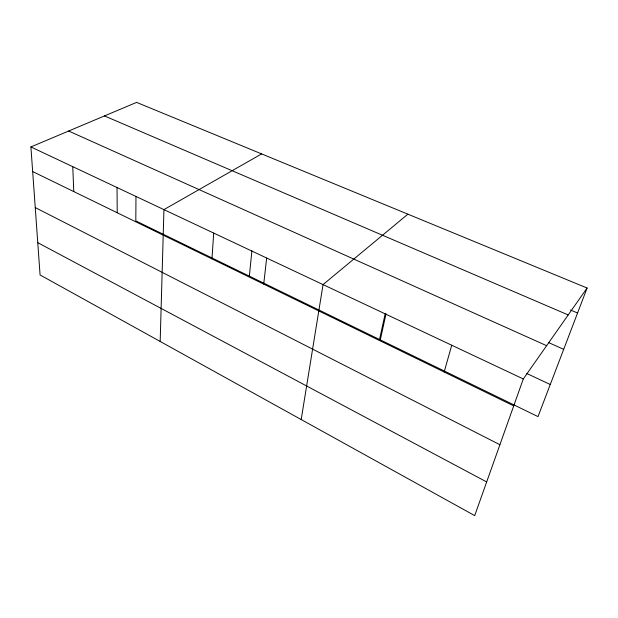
<?xml version="1.0" encoding="UTF-8"?>
<svg xmlns="http://www.w3.org/2000/svg" width="618" height="618" viewBox="0 0 618 618"><rect width="100%" height="100%" fill="white"/><g stroke="black" fill="none" stroke-linecap="round" stroke-linejoin="round"><path stroke-width="0.93" d="M135.975 196.424L135.813 220.912L538.008 416.609L587.1 288.019L136.601 102.387L30.9 146.937L40.077 274.964L474.694 515.613L523.291 378.95L587.1 288.019M160.17 341.46L163.94 209.618L261.623 153.905M211.951 258.896L213.72 233.079M249.355 276.161L251.897 250.854M263.716 284.11L266.659 258.023M301.19 419.545L323.059 284.597L407.895 214.176M379.336 340.433L385.153 313.859M380.302 339.877L386.018 313.836M444.157 372.005L451.727 345.223M570.491 309.997L577.56 313.009M104.481 115.929L568.205 314.948M548.792 342.673L563.693 349.332M68.66 131.024L546.629 345.694M526.768 373.504L550.275 384.496M30.9 146.937L523.291 378.95M32.661 171.557L513.712 405.887M35.241 207.571L499.9 444.728M37.76 242.673L486.667 481.94M72.754 166.659L73.781 191.58M117.026 187.517L117.227 212.746"/></g></svg>
